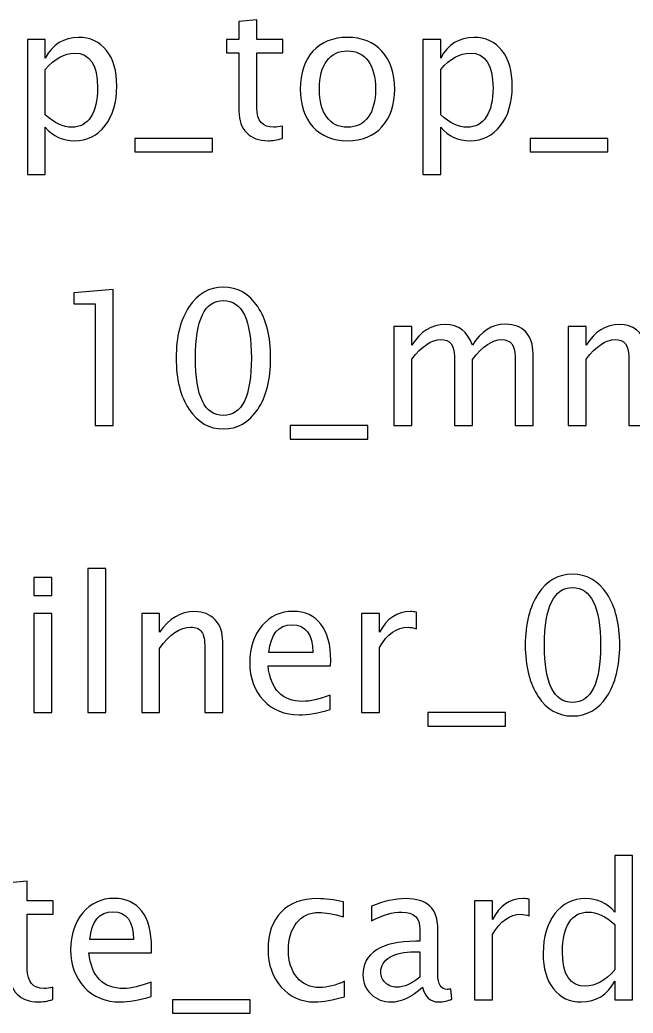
# Model space of a CAD drawing. Header units: centimetres. Extents: x -20.5 to 11.6, y -29.8 to 14.1.
# Drawn here: x 0.69 to 4.86, y 7.22 to 13.98 of the extents above; entities that cross this region are included whole.
import ezdxf

# ---------------------------------------------------------------- set-up
doc = ezdxf.new("R2010")
doc.units = ezdxf.units.CM
doc.header["$MEASUREMENT"] = 0
doc.layers.add('Layer 1', color=7, linetype='Continuous')

msp = doc.modelspace()

# ---------------------------------------------------------------- linework, layer by layer
at = {"layer": 'Layer 1'}
for points, knots in [([(2.47501, 13.17065), (2.43733, 13.16028), (2.40453, 13.1552), (2.3768, 13.1552), (2.3768, 13.1552), (2.31457, 13.1552), (2.2661, 13.17298), (2.23138, 13.20854), (2.23138, 13.20854), (2.19646, 13.2441), (2.1791, 13.29342), (2.1791, 13.35671), (2.1791, 13.35671), (2.1791, 13.35671), (2.1791, 13.7521), (2.1791, 13.7521), (2.1791, 13.7521), (2.1791, 13.7521), (2.09486, 13.7521), (2.09486, 13.7521), (2.09486, 13.7521), (2.09486, 13.7521), (2.09486, 13.84354), (2.09486, 13.84354), (2.09486, 13.84354), (2.09486, 13.84354), (2.1791, 13.84354), (2.1791, 13.84354), (2.1791, 13.84354), (2.1791, 13.84354), (2.1791, 13.96525), (2.1791, 13.96525), (2.1791, 13.96525), (2.1791, 13.96525), (2.30102, 13.97689), (2.30102, 13.97689), (2.30102, 13.97689), (2.30102, 13.97689), (2.30102, 13.84354), (2.30102, 13.84354), (2.30102, 13.84354), (2.30102, 13.84354), (2.47755, 13.84354), (2.47755, 13.84354), (2.47755, 13.84354), (2.47755, 13.84354), (2.47755, 13.7521), (2.47755, 13.7521), (2.47755, 13.7521), (2.47755, 13.7521), (2.30102, 13.7521), (2.30102, 13.7521), (2.30102, 13.7521), (2.30102, 13.7521), (2.30102, 13.37872), (2.30102, 13.37872), (2.30102, 13.37872), (2.30102, 13.29067), (2.33933, 13.24664), (2.41574, 13.24664), (2.41574, 13.24664), (2.43204, 13.24664), (2.45173, 13.24939), (2.47501, 13.25468), (2.47501, 13.25468), (2.47501, 13.25468), (2.47501, 13.17065), (2.47501, 13.17065)], [0, 0, 0, 0, 0.0555556, 0.0555556, 0.0555556, 0.0555556, 0.1111111, 0.1111111, 0.1111111, 0.1111111, 0.1666667, 0.1666667, 0.1666667, 0.1666667, 0.2222222, 0.2222222, 0.2222222, 0.2222222, 0.2777778, 0.2777778, 0.2777778, 0.2777778, 0.3333333, 0.3333333, 0.3333333, 0.3333333, 0.3888889, 0.3888889, 0.3888889, 0.3888889, 0.4444444, 0.4444444, 0.4444444, 0.4444444, 0.5, 0.5, 0.5, 0.5, 0.5555556, 0.5555556, 0.5555556, 0.5555556, 0.6111111, 0.6111111, 0.6111111, 0.6111111, 0.6666667, 0.6666667, 0.6666667, 0.6666667, 0.7222222, 0.7222222, 0.7222222, 0.7222222, 0.7777778, 0.7777778, 0.7777778, 0.7777778, 0.8333333, 0.8333333, 0.8333333, 0.8333333, 0.8888889, 0.8888889, 0.8888889, 0.8888889, 1, 1, 1, 1]), ([(0.73977, 12.92533), (0.73977, 12.92533), (0.73977, 13.84354), (0.73977, 13.84354), (0.73977, 13.84354), (0.73977, 13.84354), (0.86169, 13.84354), (0.86169, 13.84354), (0.86169, 13.84354), (0.86169, 13.84354), (0.86169, 13.71633), (0.86169, 13.71633), (0.86169, 13.71633), (0.91164, 13.81052), (0.98679, 13.85751), (1.0869, 13.85751), (1.0869, 13.85751), (1.16797, 13.85751), (1.23168, 13.82809), (1.27825, 13.76903), (1.27825, 13.76903), (1.32482, 13.70998), (1.3481, 13.62933), (1.3481, 13.5271), (1.3481, 13.5271), (1.3481, 13.41576), (1.32164, 13.3258), (1.26894, 13.25765), (1.26894, 13.25765), (1.21623, 13.18928), (1.14681, 13.1552), (1.06087, 13.1552), (1.06087, 13.1552), (0.98107, 13.1552), (0.91461, 13.18568), (0.86169, 13.24685), (0.86169, 13.24685), (0.86169, 13.24685), (0.86169, 12.92533), (0.86169, 12.92533), (0.86169, 12.92533), (0.86169, 12.92533), (0.73977, 12.92533), (0.73977, 12.92533)], [0, 0, 0, 0, 0.0833333, 0.0833333, 0.0833333, 0.0833333, 0.1666667, 0.1666667, 0.1666667, 0.1666667, 0.25, 0.25, 0.25, 0.25, 0.3333333, 0.3333333, 0.3333333, 0.3333333, 0.4166667, 0.4166667, 0.4166667, 0.4166667, 0.5, 0.5, 0.5, 0.5, 0.5833333, 0.5833333, 0.5833333, 0.5833333, 0.6666667, 0.6666667, 0.6666667, 0.6666667, 0.75, 0.75, 0.75, 0.75, 0.8333333, 0.8333333, 0.8333333, 0.8333333, 1, 1, 1, 1]), ([(2.91697, 13.1552), (2.81812, 13.1552), (2.73981, 13.18674), (2.68223, 13.24982), (2.68223, 13.24982), (2.62445, 13.31289), (2.59566, 13.39862), (2.59566, 13.50678), (2.59566, 13.50678), (2.59566, 13.61473), (2.62445, 13.70024), (2.68223, 13.76311), (2.68223, 13.76311), (2.73981, 13.82597), (2.81812, 13.85751), (2.91697, 13.85751), (2.91697, 13.85751), (3.01582, 13.85751), (3.09414, 13.82597), (3.15171, 13.76311), (3.15171, 13.76311), (3.20949, 13.70024), (3.23828, 13.61473), (3.23828, 13.50678), (3.23828, 13.50678), (3.23828, 13.39862), (3.20949, 13.31289), (3.15171, 13.24982), (3.15171, 13.24982), (3.09414, 13.18674), (3.01582, 13.1552), (2.91697, 13.1552)], [0, 0, 0, 0, 0.1111111, 0.1111111, 0.1111111, 0.1111111, 0.2222222, 0.2222222, 0.2222222, 0.2222222, 0.3333333, 0.3333333, 0.3333333, 0.3333333, 0.4444444, 0.4444444, 0.4444444, 0.4444444, 0.5555556, 0.5555556, 0.5555556, 0.5555556, 0.6666667, 0.6666667, 0.6666667, 0.6666667, 0.7777778, 0.7777778, 0.7777778, 0.7777778, 1, 1, 1, 1]), ([(3.4292, 12.92533), (3.4292, 12.92533), (3.4292, 13.84354), (3.4292, 13.84354), (3.4292, 13.84354), (3.4292, 13.84354), (3.55112, 13.84354), (3.55112, 13.84354), (3.55112, 13.84354), (3.55112, 13.84354), (3.55112, 13.71633), (3.55112, 13.71633), (3.55112, 13.71633), (3.60107, 13.81052), (3.67622, 13.85751), (3.77633, 13.85751), (3.77633, 13.85751), (3.8574, 13.85751), (3.92111, 13.82809), (3.96768, 13.76903), (3.96768, 13.76903), (4.01425, 13.70998), (4.03753, 13.62933), (4.03753, 13.5271), (4.03753, 13.5271), (4.03753, 13.41576), (4.01107, 13.3258), (3.95837, 13.25765), (3.95837, 13.25765), (3.90566, 13.18928), (3.83624, 13.1552), (3.7503, 13.1552), (3.7503, 13.1552), (3.6705, 13.1552), (3.60404, 13.18568), (3.55112, 13.24685), (3.55112, 13.24685), (3.55112, 13.24685), (3.55112, 12.92533), (3.55112, 12.92533), (3.55112, 12.92533), (3.55112, 12.92533), (3.4292, 12.92533), (3.4292, 12.92533)], [0, 0, 0, 0, 0.0833333, 0.0833333, 0.0833333, 0.0833333, 0.1666667, 0.1666667, 0.1666667, 0.1666667, 0.25, 0.25, 0.25, 0.25, 0.3333333, 0.3333333, 0.3333333, 0.3333333, 0.4166667, 0.4166667, 0.4166667, 0.4166667, 0.5, 0.5, 0.5, 0.5, 0.5833333, 0.5833333, 0.5833333, 0.5833333, 0.6666667, 0.6666667, 0.6666667, 0.6666667, 0.75, 0.75, 0.75, 0.75, 0.8333333, 0.8333333, 0.8333333, 0.8333333, 1, 1, 1, 1]), ([(0.86169, 13.33088), (0.92456, 13.27479), (0.98446, 13.24664), (1.0414, 13.24664), (1.0414, 13.24664), (1.09749, 13.24664), (1.14088, 13.27014), (1.17136, 13.31691), (1.17136, 13.31691), (1.20205, 13.36369), (1.21729, 13.42952), (1.21729, 13.51461), (1.21729, 13.51461), (1.21729, 13.67209), (1.16522, 13.75083), (1.06108, 13.75083), (1.06108, 13.75083), (0.99292, 13.75083), (0.92646, 13.714), (0.86169, 13.64013), (0.86169, 13.64013), (0.86169, 13.64013), (0.86169, 13.33088), (0.86169, 13.33088)], [0, 0, 0, 0, 0.1428571, 0.1428571, 0.1428571, 0.1428571, 0.2857143, 0.2857143, 0.2857143, 0.2857143, 0.4285714, 0.4285714, 0.4285714, 0.4285714, 0.5714286, 0.5714286, 0.5714286, 0.5714286, 0.7142857, 0.7142857, 0.7142857, 0.7142857, 1, 1, 1, 1]), ([(2.91676, 13.24664), (2.97708, 13.24664), (3.02407, 13.26929), (3.05752, 13.3148), (3.05752, 13.3148), (3.09075, 13.36009), (3.10747, 13.42423), (3.10747, 13.50678), (3.10747, 13.50678), (3.10747, 13.58912), (3.09075, 13.65304), (3.05752, 13.69834), (3.05752, 13.69834), (3.02407, 13.74342), (2.97708, 13.76607), (2.91676, 13.76607), (2.91676, 13.76607), (2.85622, 13.76607), (2.80923, 13.74342), (2.77621, 13.69834), (2.77621, 13.69834), (2.74298, 13.65304), (2.72647, 13.58912), (2.72647, 13.50678), (2.72647, 13.50678), (2.72647, 13.42423), (2.74298, 13.36009), (2.77621, 13.3148), (2.77621, 13.3148), (2.80923, 13.26929), (2.85622, 13.24664), (2.91676, 13.24664)], [0, 0, 0, 0, 0.1111111, 0.1111111, 0.1111111, 0.1111111, 0.2222222, 0.2222222, 0.2222222, 0.2222222, 0.3333333, 0.3333333, 0.3333333, 0.3333333, 0.4444444, 0.4444444, 0.4444444, 0.4444444, 0.5555556, 0.5555556, 0.5555556, 0.5555556, 0.6666667, 0.6666667, 0.6666667, 0.6666667, 0.7777778, 0.7777778, 0.7777778, 0.7777778, 1, 1, 1, 1]), ([(3.55112, 13.33088), (3.61399, 13.27479), (3.67389, 13.24664), (3.73083, 13.24664), (3.73083, 13.24664), (3.78692, 13.24664), (3.83031, 13.27014), (3.86079, 13.31691), (3.86079, 13.31691), (3.89148, 13.36369), (3.90672, 13.42952), (3.90672, 13.51461), (3.90672, 13.51461), (3.90672, 13.67209), (3.85465, 13.75083), (3.75051, 13.75083), (3.75051, 13.75083), (3.68235, 13.75083), (3.61589, 13.714), (3.55112, 13.64013), (3.55112, 13.64013), (3.55112, 13.64013), (3.55112, 13.33088), (3.55112, 13.33088)], [0, 0, 0, 0, 0.1428571, 0.1428571, 0.1428571, 0.1428571, 0.2857143, 0.2857143, 0.2857143, 0.2857143, 0.4285714, 0.4285714, 0.4285714, 0.4285714, 0.5714286, 0.5714286, 0.5714286, 0.5714286, 0.7142857, 0.7142857, 0.7142857, 0.7142857, 1, 1, 1, 1]), ([(1.47044, 13.079), (1.47044, 13.079), (1.47044, 13.17044), (1.47044, 13.17044), (1.47044, 13.17044), (1.47044, 13.17044), (1.99876, 13.17044), (1.99876, 13.17044), (1.99876, 13.17044), (1.99876, 13.17044), (1.99876, 13.079), (1.99876, 13.079), (1.99876, 13.079), (1.99876, 13.079), (1.47044, 13.079), (1.47044, 13.079)], [0, 0, 0, 0, 0.2, 0.2, 0.2, 0.2, 0.4, 0.4, 0.4, 0.4, 0.6, 0.6, 0.6, 0.6, 1, 1, 1, 1]), ([(4.15987, 13.079), (4.15987, 13.079), (4.15987, 13.17044), (4.15987, 13.17044), (4.15987, 13.17044), (4.15987, 13.17044), (4.68819, 13.17044), (4.68819, 13.17044), (4.68819, 13.17044), (4.68819, 13.17044), (4.68819, 13.079), (4.68819, 13.079), (4.68819, 13.079), (4.68819, 13.079), (4.15987, 13.079), (4.15987, 13.079)], [0, 0, 0, 0, 0.2, 0.2, 0.2, 0.2, 0.4, 0.4, 0.4, 0.4, 0.6, 0.6, 0.6, 0.6, 1, 1, 1, 1]), ([(2.07295, 11.19601), (1.97664, 11.19601), (1.89896, 11.24025), (1.84012, 11.32851), (1.84012, 11.32851), (1.78106, 11.41678), (1.75164, 11.5332), (1.75164, 11.67798), (1.75164, 11.67798), (1.75164, 11.82276), (1.78106, 11.93917), (1.84012, 12.02744), (1.84012, 12.02744), (1.89896, 12.1157), (1.97664, 12.15994), (2.07295, 12.15994), (2.07295, 12.15994), (2.16968, 12.15994), (2.24736, 12.11591), (2.30621, 12.02786), (2.30621, 12.02786), (2.36484, 11.93981), (2.39426, 11.82318), (2.39426, 11.67798), (2.39426, 11.67798), (2.39426, 11.5332), (2.36484, 11.41678), (2.30621, 11.32851), (2.30621, 11.32851), (2.24736, 11.24025), (2.16968, 11.19601), (2.07295, 11.19601)], [0, 0, 0, 0, 0.1111111, 0.1111111, 0.1111111, 0.1111111, 0.2222222, 0.2222222, 0.2222222, 0.2222222, 0.3333333, 0.3333333, 0.3333333, 0.3333333, 0.4444444, 0.4444444, 0.4444444, 0.4444444, 0.5555556, 0.5555556, 0.5555556, 0.5555556, 0.6666667, 0.6666667, 0.6666667, 0.6666667, 0.7777778, 0.7777778, 0.7777778, 0.7777778, 1, 1, 1, 1]), ([(1.20131, 11.21887), (1.20131, 11.21887), (1.20131, 12.04564), (1.20131, 12.04564), (1.20131, 12.04564), (1.20131, 12.04564), (1.05526, 12.04564), (1.05526, 12.04564), (1.05526, 12.04564), (1.05526, 12.04564), (1.05526, 12.12184), (1.05526, 12.12184), (1.05526, 12.12184), (1.05526, 12.12184), (1.32323, 12.1447), (1.32323, 12.1447), (1.32323, 12.1447), (1.32323, 12.1447), (1.32323, 11.21887), (1.32323, 11.21887), (1.32323, 11.21887), (1.32323, 11.21887), (1.20131, 11.21887), (1.20131, 11.21887)], [0, 0, 0, 0, 0.1428571, 0.1428571, 0.1428571, 0.1428571, 0.2857143, 0.2857143, 0.2857143, 0.2857143, 0.4285714, 0.4285714, 0.4285714, 0.4285714, 0.5714286, 0.5714286, 0.5714286, 0.5714286, 0.7142857, 0.7142857, 0.7142857, 0.7142857, 1, 1, 1, 1]), ([(2.07274, 11.28745), (2.19995, 11.28745), (2.26345, 11.41763), (2.26345, 11.67798), (2.26345, 11.67798), (2.26345, 11.93833), (2.19995, 12.0685), (2.07274, 12.0685), (2.07274, 12.0685), (1.94595, 12.0685), (1.88245, 11.93833), (1.88245, 11.67798), (1.88245, 11.67798), (1.88245, 11.41763), (1.94595, 11.28745), (2.07274, 11.28745)], [0, 0, 0, 0, 0.2, 0.2, 0.2, 0.2, 0.4, 0.4, 0.4, 0.4, 0.6, 0.6, 0.6, 0.6, 1, 1, 1, 1]), ([(3.23161, 11.21887), (3.23161, 11.21887), (3.23161, 11.89197), (3.23161, 11.89197), (3.23161, 11.89197), (3.23161, 11.89197), (3.35353, 11.89197), (3.35353, 11.89197), (3.35353, 11.89197), (3.35353, 11.89197), (3.35353, 11.76476), (3.35353, 11.76476), (3.35353, 11.76476), (3.41301, 11.85895), (3.48921, 11.90594), (3.58255, 11.90594), (3.58255, 11.90594), (3.67251, 11.90594), (3.73368, 11.85895), (3.76628, 11.76476), (3.76628, 11.76476), (3.82407, 11.8598), (3.89942, 11.90721), (3.99192, 11.90721), (3.99192, 11.90721), (4.05097, 11.90721), (4.0969, 11.88985), (4.12971, 11.85493), (4.12971, 11.85493), (4.16252, 11.82), (4.17903, 11.77111), (4.17903, 11.70824), (4.17903, 11.70824), (4.17903, 11.70824), (4.17903, 11.21887), (4.17903, 11.21887), (4.17903, 11.21887), (4.17903, 11.21887), (4.05711, 11.21887), (4.05711, 11.21887), (4.05711, 11.21887), (4.05711, 11.21887), (4.05711, 11.68814), (4.05711, 11.68814), (4.05711, 11.68814), (4.05711, 11.76476), (4.02663, 11.80307), (3.96567, 11.80307), (3.96567, 11.80307), (3.90238, 11.80307), (3.83592, 11.75841), (3.76628, 11.66887), (3.76628, 11.66887), (3.76628, 11.66887), (3.76628, 11.21887), (3.76628, 11.21887), (3.76628, 11.21887), (3.76628, 11.21887), (3.64436, 11.21887), (3.64436, 11.21887), (3.64436, 11.21887), (3.64436, 11.21887), (3.64436, 11.68856), (3.64436, 11.68856), (3.64436, 11.68856), (3.64436, 11.76582), (3.61346, 11.80434), (3.55144, 11.80434), (3.55144, 11.80434), (3.48984, 11.80434), (3.4238, 11.75947), (3.35353, 11.66951), (3.35353, 11.66951), (3.35353, 11.66951), (3.35353, 11.21887), (3.35353, 11.21887), (3.35353, 11.21887), (3.35353, 11.21887), (3.23161, 11.21887), (3.23161, 11.21887)], [0, 0, 0, 0, 0.047619, 0.047619, 0.047619, 0.047619, 0.0952381, 0.0952381, 0.0952381, 0.0952381, 0.1428571, 0.1428571, 0.1428571, 0.1428571, 0.1904762, 0.1904762, 0.1904762, 0.1904762, 0.2380952, 0.2380952, 0.2380952, 0.2380952, 0.2857143, 0.2857143, 0.2857143, 0.2857143, 0.3333333, 0.3333333, 0.3333333, 0.3333333, 0.3809524, 0.3809524, 0.3809524, 0.3809524, 0.4285714, 0.4285714, 0.4285714, 0.4285714, 0.4761905, 0.4761905, 0.4761905, 0.4761905, 0.5238095, 0.5238095, 0.5238095, 0.5238095, 0.5714286, 0.5714286, 0.5714286, 0.5714286, 0.6190476, 0.6190476, 0.6190476, 0.6190476, 0.6666667, 0.6666667, 0.6666667, 0.6666667, 0.7142857, 0.7142857, 0.7142857, 0.7142857, 0.7619048, 0.7619048, 0.7619048, 0.7619048, 0.8095238, 0.8095238, 0.8095238, 0.8095238, 0.8571429, 0.8571429, 0.8571429, 0.8571429, 0.9047619, 0.9047619, 0.9047619, 0.9047619, 1, 1, 1, 1]), ([(4.41737, 11.21887), (4.41737, 11.21887), (4.41737, 11.89197), (4.41737, 11.89197), (4.41737, 11.89197), (4.41737, 11.89197), (4.53929, 11.89197), (4.53929, 11.89197), (4.53929, 11.89197), (4.53929, 11.89197), (4.53929, 11.76476), (4.53929, 11.76476), (4.53929, 11.76476), (4.59877, 11.85895), (4.67497, 11.90594), (4.76831, 11.90594), (4.76831, 11.90594), (4.85827, 11.90594), (4.91944, 11.85895), (4.95204, 11.76476), (4.95204, 11.76476), (5.00983, 11.8598), (5.08518, 11.90721), (5.17768, 11.90721), (5.17768, 11.90721), (5.23673, 11.90721), (5.28266, 11.88985), (5.31547, 11.85493), (5.31547, 11.85493), (5.34828, 11.82), (5.36479, 11.77111), (5.36479, 11.70824), (5.36479, 11.70824), (5.36479, 11.70824), (5.36479, 11.21887), (5.36479, 11.21887), (5.36479, 11.21887), (5.36479, 11.21887), (5.24287, 11.21887), (5.24287, 11.21887), (5.24287, 11.21887), (5.24287, 11.21887), (5.24287, 11.68814), (5.24287, 11.68814), (5.24287, 11.68814), (5.24287, 11.76476), (5.21239, 11.80307), (5.15143, 11.80307), (5.15143, 11.80307), (5.08814, 11.80307), (5.02168, 11.75841), (4.95204, 11.66887), (4.95204, 11.66887), (4.95204, 11.66887), (4.95204, 11.21887), (4.95204, 11.21887), (4.95204, 11.21887), (4.95204, 11.21887), (4.83012, 11.21887), (4.83012, 11.21887), (4.83012, 11.21887), (4.83012, 11.21887), (4.83012, 11.68856), (4.83012, 11.68856), (4.83012, 11.68856), (4.83012, 11.76582), (4.79922, 11.80434), (4.7372, 11.80434), (4.7372, 11.80434), (4.6756, 11.80434), (4.60956, 11.75947), (4.53929, 11.66951), (4.53929, 11.66951), (4.53929, 11.66951), (4.53929, 11.21887), (4.53929, 11.21887), (4.53929, 11.21887), (4.53929, 11.21887), (4.41737, 11.21887), (4.41737, 11.21887)], [0, 0, 0, 0, 0.047619, 0.047619, 0.047619, 0.047619, 0.0952381, 0.0952381, 0.0952381, 0.0952381, 0.1428571, 0.1428571, 0.1428571, 0.1428571, 0.1904762, 0.1904762, 0.1904762, 0.1904762, 0.2380952, 0.2380952, 0.2380952, 0.2380952, 0.2857143, 0.2857143, 0.2857143, 0.2857143, 0.3333333, 0.3333333, 0.3333333, 0.3333333, 0.3809524, 0.3809524, 0.3809524, 0.3809524, 0.4285714, 0.4285714, 0.4285714, 0.4285714, 0.4761905, 0.4761905, 0.4761905, 0.4761905, 0.5238095, 0.5238095, 0.5238095, 0.5238095, 0.5714286, 0.5714286, 0.5714286, 0.5714286, 0.6190476, 0.6190476, 0.6190476, 0.6190476, 0.6666667, 0.6666667, 0.6666667, 0.6666667, 0.7142857, 0.7142857, 0.7142857, 0.7142857, 0.7619048, 0.7619048, 0.7619048, 0.7619048, 0.8095238, 0.8095238, 0.8095238, 0.8095238, 0.8571429, 0.8571429, 0.8571429, 0.8571429, 0.9047619, 0.9047619, 0.9047619, 0.9047619, 1, 1, 1, 1]), ([(2.52803, 11.12743), (2.52803, 11.12743), (2.52803, 11.21887), (2.52803, 11.21887), (2.52803, 11.21887), (2.52803, 11.21887), (3.05635, 11.21887), (3.05635, 11.21887), (3.05635, 11.21887), (3.05635, 11.21887), (3.05635, 11.12743), (3.05635, 11.12743), (3.05635, 11.12743), (3.05635, 11.12743), (2.52803, 11.12743), (2.52803, 11.12743)], [0, 0, 0, 0, 0.2, 0.2, 0.2, 0.2, 0.4, 0.4, 0.4, 0.4, 0.6, 0.6, 0.6, 0.6, 1, 1, 1, 1]), ([(1.15042, 9.2673), (1.15042, 9.2673), (1.15042, 10.24647), (1.15042, 10.24647), (1.15042, 10.24647), (1.15042, 10.24647), (1.27234, 10.24647), (1.27234, 10.24647), (1.27234, 10.24647), (1.27234, 10.24647), (1.27234, 9.2673), (1.27234, 9.2673), (1.27234, 9.2673), (1.27234, 9.2673), (1.15042, 9.2673), (1.15042, 9.2673)], [0, 0, 0, 0, 0.2, 0.2, 0.2, 0.2, 0.4, 0.4, 0.4, 0.4, 0.6, 0.6, 0.6, 0.6, 1, 1, 1, 1]), ([(4.44734, 9.24444), (4.35103, 9.24444), (4.27335, 9.28868), (4.21451, 9.37694), (4.21451, 9.37694), (4.15545, 9.46521), (4.12603, 9.58163), (4.12603, 9.72641), (4.12603, 9.72641), (4.12603, 9.87119), (4.15545, 9.9876), (4.21451, 10.07587), (4.21451, 10.07587), (4.27335, 10.16413), (4.35103, 10.20837), (4.44734, 10.20837), (4.44734, 10.20837), (4.54407, 10.20837), (4.62175, 10.16434), (4.6806, 10.07629), (4.6806, 10.07629), (4.73923, 9.98824), (4.76865, 9.87161), (4.76865, 9.72641), (4.76865, 9.72641), (4.76865, 9.58163), (4.73923, 9.46521), (4.6806, 9.37694), (4.6806, 9.37694), (4.62175, 9.28868), (4.54407, 9.24444), (4.44734, 9.24444)], [0, 0, 0, 0, 0.1111111, 0.1111111, 0.1111111, 0.1111111, 0.2222222, 0.2222222, 0.2222222, 0.2222222, 0.3333333, 0.3333333, 0.3333333, 0.3333333, 0.4444444, 0.4444444, 0.4444444, 0.4444444, 0.5555556, 0.5555556, 0.5555556, 0.5555556, 0.6666667, 0.6666667, 0.6666667, 0.6666667, 0.7777778, 0.7777778, 0.7777778, 0.7777778, 1, 1, 1, 1]), ([(0.78339, 10.06359), (0.78339, 10.06359), (0.78339, 10.18551), (0.78339, 10.18551), (0.78339, 10.18551), (0.78339, 10.18551), (0.90531, 10.18551), (0.90531, 10.18551), (0.90531, 10.18551), (0.90531, 10.18551), (0.90531, 10.06359), (0.90531, 10.06359), (0.90531, 10.06359), (0.90531, 10.06359), (0.78339, 10.06359), (0.78339, 10.06359)], [0, 0, 0, 0, 0.2, 0.2, 0.2, 0.2, 0.4, 0.4, 0.4, 0.4, 0.6, 0.6, 0.6, 0.6, 1, 1, 1, 1]), ([(4.44713, 9.33588), (4.57434, 9.33588), (4.63784, 9.46606), (4.63784, 9.72641), (4.63784, 9.72641), (4.63784, 9.98676), (4.57434, 10.11693), (4.44713, 10.11693), (4.44713, 10.11693), (4.32034, 10.11693), (4.25684, 9.98676), (4.25684, 9.72641), (4.25684, 9.72641), (4.25684, 9.46606), (4.32034, 9.33588), (4.44713, 9.33588)], [0, 0, 0, 0, 0.2, 0.2, 0.2, 0.2, 0.4, 0.4, 0.4, 0.4, 0.6, 0.6, 0.6, 0.6, 1, 1, 1, 1]), ([(0.78339, 9.2673), (0.78339, 9.2673), (0.78339, 9.9404), (0.78339, 9.9404), (0.78339, 9.9404), (0.78339, 9.9404), (0.90531, 9.9404), (0.90531, 9.9404), (0.90531, 9.9404), (0.90531, 9.9404), (0.90531, 9.2673), (0.90531, 9.2673), (0.90531, 9.2673), (0.90531, 9.2673), (0.78339, 9.2673), (0.78339, 9.2673)], [0, 0, 0, 0, 0.2, 0.2, 0.2, 0.2, 0.4, 0.4, 0.4, 0.4, 0.6, 0.6, 0.6, 0.6, 1, 1, 1, 1]), ([(1.51745, 9.2673), (1.51745, 9.2673), (1.51745, 9.9404), (1.51745, 9.9404), (1.51745, 9.9404), (1.51745, 9.9404), (1.63937, 9.9404), (1.63937, 9.9404), (1.63937, 9.9404), (1.63937, 9.9404), (1.63937, 9.81319), (1.63937, 9.81319), (1.63937, 9.81319), (1.70393, 9.90738), (1.78309, 9.95437), (1.87665, 9.95437), (1.87665, 9.95437), (1.93549, 9.95437), (1.98227, 9.93596), (2.01677, 9.89891), (2.01677, 9.89891), (2.05127, 9.86208), (2.06863, 9.81234), (2.06863, 9.75011), (2.06863, 9.75011), (2.06863, 9.75011), (2.06863, 9.2673), (2.06863, 9.2673), (2.06863, 9.2673), (2.06863, 9.2673), (1.94671, 9.2673), (1.94671, 9.2673), (1.94671, 9.2673), (1.94671, 9.2673), (1.94671, 9.71032), (1.94671, 9.71032), (1.94671, 9.71032), (1.94671, 9.76027), (1.9393, 9.79583), (1.9247, 9.817), (1.9247, 9.817), (1.90988, 9.83838), (1.88554, 9.84896), (1.85146, 9.84896), (1.85146, 9.84896), (1.77653, 9.84896), (1.70583, 9.80007), (1.63937, 9.70228), (1.63937, 9.70228), (1.63937, 9.70228), (1.63937, 9.2673), (1.63937, 9.2673), (1.63937, 9.2673), (1.63937, 9.2673), (1.51745, 9.2673), (1.51745, 9.2673)], [0, 0, 0, 0, 0.0666667, 0.0666667, 0.0666667, 0.0666667, 0.1333333, 0.1333333, 0.1333333, 0.1333333, 0.2, 0.2, 0.2, 0.2, 0.2666667, 0.2666667, 0.2666667, 0.2666667, 0.3333333, 0.3333333, 0.3333333, 0.3333333, 0.4, 0.4, 0.4, 0.4, 0.4666667, 0.4666667, 0.4666667, 0.4666667, 0.5333333, 0.5333333, 0.5333333, 0.5333333, 0.6, 0.6, 0.6, 0.6, 0.6666667, 0.6666667, 0.6666667, 0.6666667, 0.7333333, 0.7333333, 0.7333333, 0.7333333, 0.8, 0.8, 0.8, 0.8, 0.8666667, 0.8666667, 0.8666667, 0.8666667, 1, 1, 1, 1]), ([(2.79973, 9.28889), (2.71782, 9.26434), (2.64775, 9.25206), (2.58933, 9.25206), (2.58933, 9.25206), (2.48964, 9.25206), (2.40857, 9.28508), (2.34613, 9.35091), (2.34613, 9.35091), (2.28369, 9.41674), (2.25236, 9.50204), (2.25236, 9.60703), (2.25236, 9.60703), (2.25236, 9.70884), (2.27988, 9.79245), (2.33512, 9.85785), (2.33512, 9.85785), (2.39037, 9.92304), (2.46106, 9.95564), (2.54721, 9.95564), (2.54721, 9.95564), (2.6287, 9.95564), (2.69178, 9.92664), (2.73623, 9.86865), (2.73623, 9.86865), (2.78068, 9.81065), (2.80291, 9.72852), (2.80291, 9.62205), (2.80291, 9.62205), (2.80291, 9.62205), (2.80227, 9.5848), (2.80227, 9.5848), (2.80227, 9.5848), (2.80227, 9.5848), (2.37682, 9.5848), (2.37682, 9.5848), (2.37682, 9.5848), (2.3946, 9.42393), (2.47313, 9.3435), (2.61219, 9.3435), (2.61219, 9.3435), (2.66321, 9.3435), (2.72565, 9.35789), (2.79973, 9.38668), (2.79973, 9.38668), (2.79973, 9.38668), (2.79973, 9.28889), (2.79973, 9.28889)], [0, 0, 0, 0, 0.0769231, 0.0769231, 0.0769231, 0.0769231, 0.1538462, 0.1538462, 0.1538462, 0.1538462, 0.2307692, 0.2307692, 0.2307692, 0.2307692, 0.3076923, 0.3076923, 0.3076923, 0.3076923, 0.3846154, 0.3846154, 0.3846154, 0.3846154, 0.4615385, 0.4615385, 0.4615385, 0.4615385, 0.5384615, 0.5384615, 0.5384615, 0.5384615, 0.6153846, 0.6153846, 0.6153846, 0.6153846, 0.6923077, 0.6923077, 0.6923077, 0.6923077, 0.7692308, 0.7692308, 0.7692308, 0.7692308, 0.8461538, 0.8461538, 0.8461538, 0.8461538, 1, 1, 1, 1]), ([(3.0133, 9.2673), (3.0133, 9.2673), (3.0133, 9.9404), (3.0133, 9.9404), (3.0133, 9.9404), (3.0133, 9.9404), (3.13522, 9.9404), (3.13522, 9.9404), (3.13522, 9.9404), (3.13522, 9.9404), (3.13522, 9.81319), (3.13522, 9.81319), (3.13522, 9.81319), (3.18369, 9.90738), (3.25397, 9.95437), (3.34625, 9.95437), (3.34625, 9.95437), (3.35874, 9.95437), (3.37186, 9.95331), (3.38541, 9.9512), (3.38541, 9.9512), (3.38541, 9.9512), (3.38541, 9.83711), (3.38541, 9.83711), (3.38541, 9.83711), (3.36424, 9.84409), (3.34562, 9.84769), (3.32953, 9.84769), (3.32953, 9.84769), (3.25206, 9.84769), (3.18729, 9.80197), (3.13522, 9.71032), (3.13522, 9.71032), (3.13522, 9.71032), (3.13522, 9.2673), (3.13522, 9.2673), (3.13522, 9.2673), (3.13522, 9.2673), (3.0133, 9.2673), (3.0133, 9.2673)], [0, 0, 0, 0, 0.0909091, 0.0909091, 0.0909091, 0.0909091, 0.1818182, 0.1818182, 0.1818182, 0.1818182, 0.2727273, 0.2727273, 0.2727273, 0.2727273, 0.3636364, 0.3636364, 0.3636364, 0.3636364, 0.4545455, 0.4545455, 0.4545455, 0.4545455, 0.5454545, 0.5454545, 0.5454545, 0.5454545, 0.6363636, 0.6363636, 0.6363636, 0.6363636, 0.7272727, 0.7272727, 0.7272727, 0.7272727, 0.8181818, 0.8181818, 0.8181818, 0.8181818, 1, 1, 1, 1]), ([(2.38317, 9.67624), (2.38317, 9.67624), (2.68035, 9.67624), (2.68035, 9.67624), (2.68035, 9.67624), (2.68035, 9.80155), (2.63357, 9.8642), (2.54023, 9.8642), (2.54023, 9.8642), (2.44625, 9.8642), (2.39397, 9.80155), (2.38317, 9.67624)], [0, 0, 0, 0, 0.25, 0.25, 0.25, 0.25, 0.5, 0.5, 0.5, 0.5, 1, 1, 1, 1]), ([(3.46436, 9.17586), (3.46436, 9.17586), (3.46436, 9.2673), (3.46436, 9.2673), (3.46436, 9.2673), (3.46436, 9.2673), (3.99268, 9.2673), (3.99268, 9.2673), (3.99268, 9.2673), (3.99268, 9.2673), (3.99268, 9.17586), (3.99268, 9.17586), (3.99268, 9.17586), (3.99268, 9.17586), (3.46436, 9.17586), (3.46436, 9.17586)], [0, 0, 0, 0, 0.2, 0.2, 0.2, 0.2, 0.4, 0.4, 0.4, 0.4, 0.6, 0.6, 0.6, 0.6, 1, 1, 1, 1]), ([(4.73434, 7.31573), (4.73434, 7.31573), (4.73434, 7.4421), (4.73434, 7.4421), (4.73434, 7.4421), (4.6846, 7.34769), (4.60967, 7.30049), (4.50955, 7.30049), (4.50955, 7.30049), (4.42827, 7.30049), (4.36435, 7.32991), (4.31778, 7.38897), (4.31778, 7.38897), (4.27121, 7.44802), (4.24793, 7.52867), (4.24793, 7.6309), (4.24793, 7.6309), (4.24793, 7.74266), (4.27439, 7.83262), (4.32709, 7.90078), (4.32709, 7.90078), (4.38001, 7.96872), (4.44944, 8.0028), (4.53559, 8.0028), (4.53559, 8.0028), (4.61538, 8.0028), (4.68185, 7.97232), (4.73434, 7.91115), (4.73434, 7.91115), (4.73434, 7.91115), (4.73434, 8.2949), (4.73434, 8.2949), (4.73434, 8.2949), (4.73434, 8.2949), (4.85626, 8.2949), (4.85626, 8.2949), (4.85626, 8.2949), (4.85626, 8.2949), (4.85626, 7.31573), (4.85626, 7.31573), (4.85626, 7.31573), (4.85626, 7.31573), (4.73434, 7.31573), (4.73434, 7.31573)], [0, 0, 0, 0, 0.0833333, 0.0833333, 0.0833333, 0.0833333, 0.1666667, 0.1666667, 0.1666667, 0.1666667, 0.25, 0.25, 0.25, 0.25, 0.3333333, 0.3333333, 0.3333333, 0.3333333, 0.4166667, 0.4166667, 0.4166667, 0.4166667, 0.5, 0.5, 0.5, 0.5, 0.5833333, 0.5833333, 0.5833333, 0.5833333, 0.6666667, 0.6666667, 0.6666667, 0.6666667, 0.75, 0.75, 0.75, 0.75, 0.8333333, 0.8333333, 0.8333333, 0.8333333, 1, 1, 1, 1]), ([(0.91334, 7.31594), (0.87566, 7.30557), (0.84286, 7.30049), (0.81513, 7.30049), (0.81513, 7.30049), (0.7529, 7.30049), (0.70443, 7.31827), (0.66971, 7.35383), (0.66971, 7.35383), (0.63479, 7.38939), (0.61743, 7.43871), (0.61743, 7.502), (0.61743, 7.502), (0.61743, 7.502), (0.61743, 7.89739), (0.61743, 7.89739), (0.61743, 7.89739), (0.61743, 7.89739), (0.53319, 7.89739), (0.53319, 7.89739), (0.53319, 7.89739), (0.53319, 7.89739), (0.53319, 7.98883), (0.53319, 7.98883), (0.53319, 7.98883), (0.53319, 7.98883), (0.61743, 7.98883), (0.61743, 7.98883), (0.61743, 7.98883), (0.61743, 7.98883), (0.61743, 8.11054), (0.61743, 8.11054), (0.61743, 8.11054), (0.61743, 8.11054), (0.73935, 8.12218), (0.73935, 8.12218), (0.73935, 8.12218), (0.73935, 8.12218), (0.73935, 7.98883), (0.73935, 7.98883), (0.73935, 7.98883), (0.73935, 7.98883), (0.91588, 7.98883), (0.91588, 7.98883), (0.91588, 7.98883), (0.91588, 7.98883), (0.91588, 7.89739), (0.91588, 7.89739), (0.91588, 7.89739), (0.91588, 7.89739), (0.73935, 7.89739), (0.73935, 7.89739), (0.73935, 7.89739), (0.73935, 7.89739), (0.73935, 7.52401), (0.73935, 7.52401), (0.73935, 7.52401), (0.73935, 7.43596), (0.77766, 7.39193), (0.85407, 7.39193), (0.85407, 7.39193), (0.87037, 7.39193), (0.89006, 7.39468), (0.91334, 7.39997), (0.91334, 7.39997), (0.91334, 7.39997), (0.91334, 7.31594), (0.91334, 7.31594)], [0, 0, 0, 0, 0.0555556, 0.0555556, 0.0555556, 0.0555556, 0.1111111, 0.1111111, 0.1111111, 0.1111111, 0.1666667, 0.1666667, 0.1666667, 0.1666667, 0.2222222, 0.2222222, 0.2222222, 0.2222222, 0.2777778, 0.2777778, 0.2777778, 0.2777778, 0.3333333, 0.3333333, 0.3333333, 0.3333333, 0.3888889, 0.3888889, 0.3888889, 0.3888889, 0.4444444, 0.4444444, 0.4444444, 0.4444444, 0.5, 0.5, 0.5, 0.5, 0.5555556, 0.5555556, 0.5555556, 0.5555556, 0.6111111, 0.6111111, 0.6111111, 0.6111111, 0.6666667, 0.6666667, 0.6666667, 0.6666667, 0.7222222, 0.7222222, 0.7222222, 0.7222222, 0.7777778, 0.7777778, 0.7777778, 0.7777778, 0.8333333, 0.8333333, 0.8333333, 0.8333333, 0.8888889, 0.8888889, 0.8888889, 0.8888889, 1, 1, 1, 1]), ([(1.58136, 7.33732), (1.49945, 7.31277), (1.42938, 7.30049), (1.37096, 7.30049), (1.37096, 7.30049), (1.27127, 7.30049), (1.1902, 7.33351), (1.12776, 7.39934), (1.12776, 7.39934), (1.06532, 7.46517), (1.03399, 7.55047), (1.03399, 7.65546), (1.03399, 7.65546), (1.03399, 7.75727), (1.06151, 7.84088), (1.11675, 7.90628), (1.11675, 7.90628), (1.172, 7.97147), (1.24269, 8.00407), (1.32884, 8.00407), (1.32884, 8.00407), (1.41033, 8.00407), (1.47341, 7.97507), (1.51786, 7.91708), (1.51786, 7.91708), (1.56231, 7.85908), (1.58454, 7.77695), (1.58454, 7.67048), (1.58454, 7.67048), (1.58454, 7.67048), (1.5839, 7.63323), (1.5839, 7.63323), (1.5839, 7.63323), (1.5839, 7.63323), (1.15845, 7.63323), (1.15845, 7.63323), (1.15845, 7.63323), (1.17623, 7.47236), (1.25476, 7.39193), (1.39382, 7.39193), (1.39382, 7.39193), (1.44484, 7.39193), (1.50728, 7.40632), (1.58136, 7.43511), (1.58136, 7.43511), (1.58136, 7.43511), (1.58136, 7.33732), (1.58136, 7.33732)], [0, 0, 0, 0, 0.0769231, 0.0769231, 0.0769231, 0.0769231, 0.1538462, 0.1538462, 0.1538462, 0.1538462, 0.2307692, 0.2307692, 0.2307692, 0.2307692, 0.3076923, 0.3076923, 0.3076923, 0.3076923, 0.3846154, 0.3846154, 0.3846154, 0.3846154, 0.4615385, 0.4615385, 0.4615385, 0.4615385, 0.5384615, 0.5384615, 0.5384615, 0.5384615, 0.6153846, 0.6153846, 0.6153846, 0.6153846, 0.6923077, 0.6923077, 0.6923077, 0.6923077, 0.7692308, 0.7692308, 0.7692308, 0.7692308, 0.8461538, 0.8461538, 0.8461538, 0.8461538, 1, 1, 1, 1]), ([(2.89729, 7.33605), (2.81834, 7.31234), (2.75018, 7.30049), (2.69282, 7.30049), (2.69282, 7.30049), (2.6018, 7.30049), (2.52645, 7.33415), (2.46655, 7.40124), (2.46655, 7.40124), (2.40665, 7.46855), (2.37659, 7.55343), (2.37659, 7.65567), (2.37659, 7.65567), (2.37659, 7.76489), (2.40622, 7.85019), (2.46549, 7.91115), (2.46549, 7.91115), (2.52476, 7.97232), (2.60752, 8.0028), (2.71378, 8.0028), (2.71378, 8.0028), (2.76606, 8.0028), (2.8249, 7.9956), (2.88967, 7.98121), (2.88967, 7.98121), (2.88967, 7.98121), (2.88967, 7.87834), (2.88967, 7.87834), (2.88967, 7.87834), (2.82088, 7.89866), (2.76479, 7.90882), (2.72161, 7.90882), (2.72161, 7.90882), (2.65895, 7.90882), (2.60879, 7.88533), (2.57132, 7.83855), (2.57132, 7.83855), (2.53386, 7.79177), (2.51502, 7.72933), (2.51502, 7.65143), (2.51502, 7.65143), (2.51502, 7.57587), (2.53449, 7.51491), (2.57323, 7.46813), (2.57323, 7.46813), (2.61196, 7.42156), (2.66255, 7.39828), (2.72542, 7.39828), (2.72542, 7.39828), (2.78109, 7.39828), (2.83824, 7.41267), (2.89729, 7.44146), (2.89729, 7.44146), (2.89729, 7.44146), (2.89729, 7.33605), (2.89729, 7.33605)], [0, 0, 0, 0, 0.0666667, 0.0666667, 0.0666667, 0.0666667, 0.1333333, 0.1333333, 0.1333333, 0.1333333, 0.2, 0.2, 0.2, 0.2, 0.2666667, 0.2666667, 0.2666667, 0.2666667, 0.3333333, 0.3333333, 0.3333333, 0.3333333, 0.4, 0.4, 0.4, 0.4, 0.4666667, 0.4666667, 0.4666667, 0.4666667, 0.5333333, 0.5333333, 0.5333333, 0.5333333, 0.6, 0.6, 0.6, 0.6, 0.6666667, 0.6666667, 0.6666667, 0.6666667, 0.7333333, 0.7333333, 0.7333333, 0.7333333, 0.8, 0.8, 0.8, 0.8, 0.8666667, 0.8666667, 0.8666667, 0.8666667, 1, 1, 1, 1]), ([(3.4273, 7.40146), (3.35407, 7.33415), (3.28358, 7.30049), (3.21585, 7.30049), (3.21585, 7.30049), (3.16018, 7.30049), (3.11382, 7.31785), (3.07721, 7.35277), (3.07721, 7.35277), (3.04038, 7.3877), (3.02196, 7.43172), (3.02196, 7.48485), (3.02196, 7.48485), (3.02196, 7.5583), (3.05286, 7.61482), (3.11467, 7.65419), (3.11467, 7.65419), (3.17648, 7.69356), (3.26517, 7.71324), (3.38074, 7.71324), (3.38074, 7.71324), (3.38074, 7.71324), (3.40931, 7.71324), (3.40931, 7.71324), (3.40931, 7.71324), (3.40931, 7.71324), (3.40931, 7.79431), (3.40931, 7.79431), (3.40931, 7.79431), (3.40931, 7.87241), (3.36867, 7.91136), (3.28718, 7.91136), (3.28718, 7.91136), (3.2241, 7.91136), (3.1551, 7.89146), (3.08038, 7.85167), (3.08038, 7.85167), (3.08038, 7.85167), (3.08038, 7.952), (3.08038, 7.952), (3.08038, 7.952), (3.16251, 7.98587), (3.23998, 8.0028), (3.31258, 8.0028), (3.31258, 8.0028), (3.3873, 8.0028), (3.44254, 7.98587), (3.47789, 7.95179), (3.47789, 7.95179), (3.51345, 7.91771), (3.53123, 7.86522), (3.53123, 7.79431), (3.53123, 7.79431), (3.53123, 7.79431), (3.53123, 7.49014), (3.53123, 7.49014), (3.53123, 7.49014), (3.53123, 7.42051), (3.55261, 7.38558), (3.59558, 7.38558), (3.59558, 7.38558), (3.60087, 7.38558), (3.6087, 7.38643), (3.61907, 7.38812), (3.61907, 7.38812), (3.61907, 7.38812), (3.62775, 7.32039), (3.62775, 7.32039), (3.62775, 7.32039), (3.60002, 7.30705), (3.56954, 7.30049), (3.5361, 7.30049), (3.5361, 7.30049), (3.47916, 7.30049), (3.44297, 7.33415), (3.4273, 7.40146)], [0, 0, 0, 0, 0.05, 0.05, 0.05, 0.05, 0.1, 0.1, 0.1, 0.1, 0.15, 0.15, 0.15, 0.15, 0.2, 0.2, 0.2, 0.2, 0.25, 0.25, 0.25, 0.25, 0.3, 0.3, 0.3, 0.3, 0.35, 0.35, 0.35, 0.35, 0.4, 0.4, 0.4, 0.4, 0.45, 0.45, 0.45, 0.45, 0.5, 0.5, 0.5, 0.5, 0.55, 0.55, 0.55, 0.55, 0.6, 0.6, 0.6, 0.6, 0.65, 0.65, 0.65, 0.65, 0.7, 0.7, 0.7, 0.7, 0.75, 0.75, 0.75, 0.75, 0.8, 0.8, 0.8, 0.8, 0.85, 0.85, 0.85, 0.85, 0.9, 0.9, 0.9, 0.9, 1, 1, 1, 1]), ([(3.78163, 7.31573), (3.78163, 7.31573), (3.78163, 7.98883), (3.78163, 7.98883), (3.78163, 7.98883), (3.78163, 7.98883), (3.90355, 7.98883), (3.90355, 7.98883), (3.90355, 7.98883), (3.90355, 7.98883), (3.90355, 7.86162), (3.90355, 7.86162), (3.90355, 7.86162), (3.95202, 7.95581), (4.0223, 8.0028), (4.11458, 8.0028), (4.11458, 8.0028), (4.12707, 8.0028), (4.14019, 8.00174), (4.15374, 7.99963), (4.15374, 7.99963), (4.15374, 7.99963), (4.15374, 7.88554), (4.15374, 7.88554), (4.15374, 7.88554), (4.13257, 7.89252), (4.11395, 7.89612), (4.09786, 7.89612), (4.09786, 7.89612), (4.02039, 7.89612), (3.95562, 7.8504), (3.90355, 7.75875), (3.90355, 7.75875), (3.90355, 7.75875), (3.90355, 7.31573), (3.90355, 7.31573), (3.90355, 7.31573), (3.90355, 7.31573), (3.78163, 7.31573), (3.78163, 7.31573)], [0, 0, 0, 0, 0.0909091, 0.0909091, 0.0909091, 0.0909091, 0.1818182, 0.1818182, 0.1818182, 0.1818182, 0.2727273, 0.2727273, 0.2727273, 0.2727273, 0.3636364, 0.3636364, 0.3636364, 0.3636364, 0.4545455, 0.4545455, 0.4545455, 0.4545455, 0.5454545, 0.5454545, 0.5454545, 0.5454545, 0.6363636, 0.6363636, 0.6363636, 0.6363636, 0.7272727, 0.7272727, 0.7272727, 0.7272727, 0.8181818, 0.8181818, 0.8181818, 0.8181818, 1, 1, 1, 1]), ([(1.1648, 7.72467), (1.1648, 7.72467), (1.46198, 7.72467), (1.46198, 7.72467), (1.46198, 7.72467), (1.46198, 7.84998), (1.4152, 7.91263), (1.32186, 7.91263), (1.32186, 7.91263), (1.22788, 7.91263), (1.1756, 7.84998), (1.1648, 7.72467)], [0, 0, 0, 0, 0.25, 0.25, 0.25, 0.25, 0.5, 0.5, 0.5, 0.5, 1, 1, 1, 1]), ([(4.73434, 7.82775), (4.67105, 7.88342), (4.61115, 7.91136), (4.55442, 7.91136), (4.55442, 7.91136), (4.49854, 7.91136), (4.45536, 7.88808), (4.42467, 7.8413), (4.42467, 7.8413), (4.39398, 7.79473), (4.37874, 7.72869), (4.37874, 7.64318), (4.37874, 7.64318), (4.37874, 7.48591), (4.43081, 7.40717), (4.53516, 7.40717), (4.53516, 7.40717), (4.6029, 7.40717), (4.66936, 7.44421), (4.73434, 7.51808), (4.73434, 7.51808), (4.73434, 7.51808), (4.73434, 7.82775), (4.73434, 7.82775)], [0, 0, 0, 0, 0.1428571, 0.1428571, 0.1428571, 0.1428571, 0.2857143, 0.2857143, 0.2857143, 0.2857143, 0.4285714, 0.4285714, 0.4285714, 0.4285714, 0.5714286, 0.5714286, 0.5714286, 0.5714286, 0.7142857, 0.7142857, 0.7142857, 0.7142857, 1, 1, 1, 1]), ([(3.40931, 7.46792), (3.40931, 7.46792), (3.40931, 7.64085), (3.40931, 7.64085), (3.40931, 7.64085), (3.40931, 7.64085), (3.37015, 7.64212), (3.37015, 7.64212), (3.37015, 7.64212), (3.30242, 7.64212), (3.24781, 7.62963), (3.20611, 7.60466), (3.20611, 7.60466), (3.16462, 7.57947), (3.14388, 7.54624), (3.14388, 7.50475), (3.14388, 7.50475), (3.14388, 7.47575), (3.15425, 7.4512), (3.17478, 7.43109), (3.17478, 7.43109), (3.19553, 7.41098), (3.22072, 7.40082), (3.25056, 7.40082), (3.25056, 7.40082), (3.30136, 7.40082), (3.35428, 7.42326), (3.40931, 7.46792)], [0, 0, 0, 0, 0.125, 0.125, 0.125, 0.125, 0.25, 0.25, 0.25, 0.25, 0.375, 0.375, 0.375, 0.375, 0.5, 0.5, 0.5, 0.5, 0.625, 0.625, 0.625, 0.625, 0.75, 0.75, 0.75, 0.75, 1, 1, 1, 1]), ([(1.72635, 7.22429), (1.72635, 7.22429), (1.72635, 7.31573), (1.72635, 7.31573), (1.72635, 7.31573), (1.72635, 7.31573), (2.25467, 7.31573), (2.25467, 7.31573), (2.25467, 7.31573), (2.25467, 7.31573), (2.25467, 7.22429), (2.25467, 7.22429), (2.25467, 7.22429), (2.25467, 7.22429), (1.72635, 7.22429), (1.72635, 7.22429)], [0, 0, 0, 0, 0.2, 0.2, 0.2, 0.2, 0.4, 0.4, 0.4, 0.4, 0.6, 0.6, 0.6, 0.6, 1, 1, 1, 1])]:
    msp.add_open_spline(points, degree=3, knots=knots, dxfattribs=at)

doc.saveas('drawing.dxf')
